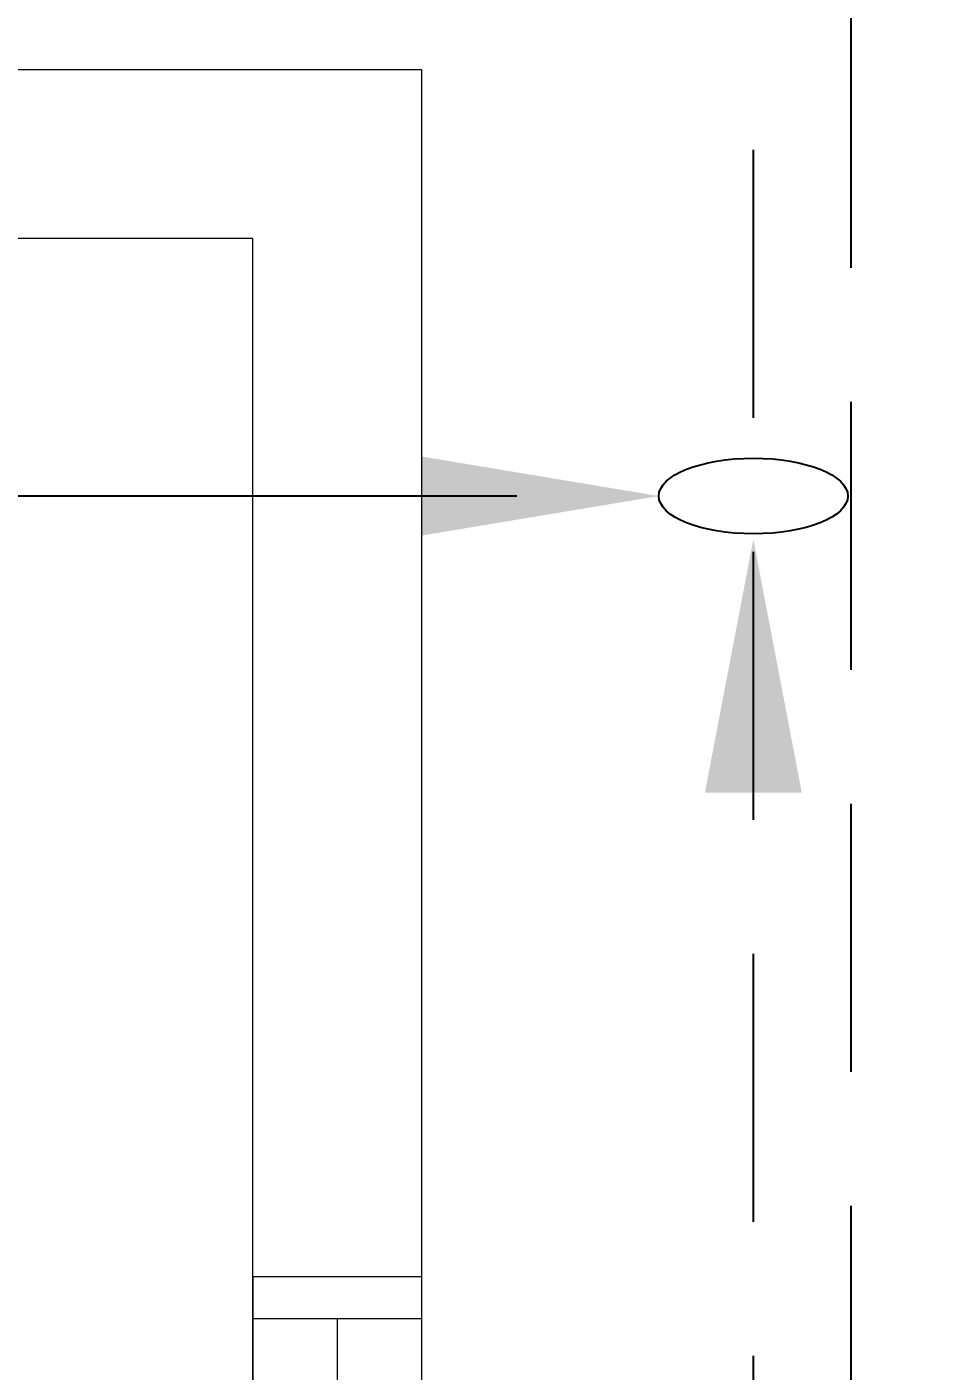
# Model space of a CAD drawing. Header units: inches. Extents: x -12418 to 57169, y -29325 to 19878.
# Drawn here: x 29316 to 29850, y -7118 to -6322 of the extents above; entities that cross this region are included whole.
import ezdxf
from ezdxf import colors
from ezdxf.entities.mleader import LeaderData, LeaderLine
from ezdxf.math import Vec2, Vec3

# ---------------------------------------------------------------- set-up
doc = ezdxf.new("R2010")
doc.units = ezdxf.units.IN
doc.header["$LTSCALE"] = 25
doc.header["$MEASUREMENT"] = 0
doc.linetypes.add('DASHDOT', pattern=[25.4, 12.7, -6.35, 0, -6.35])
doc.linetypes.add('HIDDEN', pattern=[9.525, 6.35, -3.175])
doc.layers.get('0').update_dxf_attribs({"color": 8})
for name, color, linetype, lineweight in [('00-Ground Floor$0$Aluminum', 251, 'Continuous', 5), ('00-Ground Floor$0$Walls', 251, 'Continuous', 5), ('E-LITE-CIRC @ 100', 6, 'Continuous', 25), ('E-LITE-CLNG-CNDT', 6, 'DASHDOT', 35), ('E-POWR-FLOR-CNDT', 6, 'HIDDEN', 25), ('E-POWR-FLOR-CNDT @ 100', 6, 'HIDDEN', 25)]:
    doc.layers.add(name, color=color, linetype=linetype, lineweight=lineweight)
doc.styles.add('DC_Simplex', font='SIMPLEX.shx', dxfattribs={"width": 0.7})

# ---------------------------------------------------------------- blocks, each defined once
blk = doc.blocks.new('00-Ground Floor$0$A$C37be4daf')
at = {"layer": '00-Ground Floor$0$Aluminum'}
for p, q in [((1416.01, 598.24), (216.01, 598.24)), ((1391.01, 498.24), (1391.01, 598.24)), ((1391.01, 548.24), (241.01, 548.24)), ((1416.01, 498.24), (216.01, 498.24))]:
    blk.add_line(p, q, dxfattribs=at)
at = {"layer": '00-Ground Floor$0$Walls'}
blk.add_line((1416.01, 498.24), (1416.01, 598.24), dxfattribs=at)
blk = doc.blocks.new('00-Ground Floor')
at = {"layer": '00-Ground Floor$0$Walls'}
for p, q in [((23949.51, -6347.43, 0), (29549.51, -6347.43, 0)), ((29549.51, -6347.43, 0), (29549.51, -8877.43, 0)), ((29449.51, -6447.43, 0), (23949.51, -6447.43, 0)), ((29449.51, -8877.43, 0), (29449.51, -6447.43, 0))]:
    blk.add_line(p, q, dxfattribs=at)
at = {"rotation": 90}
blk.add_blockref('00-Ground Floor$0$A$C37be4daf', (30047.74, -8478.44, 0), dxfattribs=at)
blk = doc.blocks.new('*U12')
blk.add_hatch(color=256).paths.add_polyline_path([(-0.2869, 0), (0, -1.5), (0.2869, 0)])
blk = doc.blocks.new('ARR0W')
at = {"color": 45}
blk.add_ellipse((0, 0), major_axis=(0.4, 0), ratio=0.4, dxfattribs=at)
at = {"color": 45, "ltscale": 0.5}
blk.add_solid([(-1.4, 0.1667), (-0.4, 0), (-1.4, -0.1667)], dxfattribs=at)

msp = doc.modelspace()

# ---------------------------------------------------------------- linework, layer by layer
at = {"layer": 'E-POWR-FLOR-CNDT', "elevation": 0}
for points in [[(31449.51, -12492.9), (29878.85, -12492.9, -0.414214), (29803.85, -12417.9), (29803.85, -2388.47, 0.414214), (29728.85, -2313.47), (21266.99, -2313.47, 0.141886), (21226.91, -2325.08), (19999.51, -3700.81)], [(29449.51, -7819.25), (29670.98, -7819.25, 0.414214), (29745.98, -7744.25), (29745.98, -2434.33, 0.414214), (29670.98, -2359.33), (21265.91, -2359.33, 0.135075), (21227.54, -2369.89), (19999.51, -3700.81)]]:
    msp.add_lwpolyline(points, format="xyb", dxfattribs=at)

# ---------------------------------------------------------------- block references
at = {"layer": 'E-LITE-CLNG-CNDT'}
msp.add_blockref('00-Ground Floor', (0, 0), dxfattribs=at)
at = {"layer": 'E-POWR-FLOR-CNDT @ 100', "xscale": 100, "yscale": 100, "zscale": 100, "rotation": 180}
msp.add_blockref('*U12', (29745.98, -6775.69, 0), dxfattribs=at)

# ---------------------------------------------------------------- leaders
at = {"layer": 'E-LITE-CIRC @ 100'}
ml = msp.add_multileader_mtext('Standard', dxfattribs=at)
ml.set_content('{\\Fdc_el_romans|c0;\\W0.8;TO\\Fromans|c0; \\Fsimplex|c0;UPP-GF/S6}', color=256, style='DC_Simplex')
ml.set_leader_properties()
ml.set_arrow_properties(name='ARR0W')
ml.build(insert=Vec2(0, 0))
ml.multileader.update_dxf_attribs({"dogleg_length": 200, "arrow_head_size": 140, "scale": 100})
ctx = ml.context
ctx.base_point, ctx.scale, ctx.char_height, ctx.arrow_head_size, ctx.landing_gap_size, ctx.plane_origin, ctx.plane_x_axis, ctx.plane_y_axis = Vec3(26851.96, -6600), 100, 200, 140, 140, Vec3(44196.03, -12693.29), Vec3(1, 0.000001, 0), Vec3(-0.000001, 1, 0)
ctx.text_align_type = 2
notes = []
notes.append((ctx, [(1, (1, 1, 0), (29107.42, -6600), (-1, -0.000001, 0), 108.79, [(0, [(29745.98, -6600)], 0, [])])]))
ctx.mtext.insert, ctx.mtext.text_direction, ctx.mtext.rotation, ctx.mtext.alignment, ctx.mtext.flow_direction = Vec3(28858.63, -6466.67), Vec3(1, 0.000001, 0), 0.000001, 3, 5
for ctx, leaders in notes:
    for number, flags, end, landing, length, lines in leaders:
        leader = LeaderData()
        leader.index, (leader.has_last_leader_line, leader.has_dogleg_vector, leader.attachment_direction) = number, flags
        leader.last_leader_point, leader.dogleg_vector, leader.dogleg_length = Vec3(end), Vec3(landing), length
        for number, points, colour, breaks in lines:
            line = LeaderLine()
            line.index, line.vertices, line.color, line.breaks = number, Vec3.list(points), colors.encode_raw_color(colour), breaks
            leader.lines.append(line)
        ctx.leaders.append(leader)

doc.saveas('drawing.dxf')
